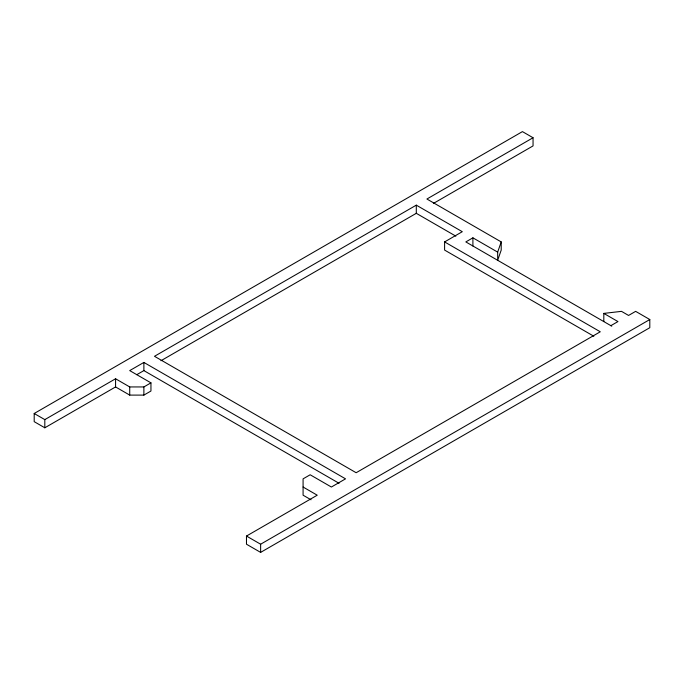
<?xml version="1.0" encoding="UTF-8"?>
<svg xmlns="http://www.w3.org/2000/svg" width="684" height="684" viewBox="0 0 684 684"><rect width="100%" height="100%" fill="white"/><g stroke="black" fill="none" stroke-linecap="round" stroke-linejoin="round"><path stroke-width="1.03" d="M501.21 241.914L501.21 250.079L497.67 260.296L497.67 252.122L501.21 241.914L426.91 199.018L533.05 137.74L533.05 145.906L433.374 203.456M311.04 499.79L303.08 495.199L303.08 478.851L310.16 474.773L331.389 487.025L345.54 478.851L143.879 362.426L129.721 370.6L150.95 382.852L150.95 391.026L143.879 395.104L129.721 395.104L115.57 386.939L44.811 427.791L34.2 421.66L34.2 413.495L522.431 131.61L533.05 137.74M34.2 413.495L44.811 419.617L115.57 378.765L129.721 386.939L143.879 386.939L150.95 382.852M444.6 241.914L462.29 231.696L416.299 205.149L154.49 356.296L356.15 472.729L600.27 331.783L444.6 241.914L444.6 250.079L593.823 336.237M136.8 374.678L143.879 370.6L339.059 483.289M160.962 360.733L416.299 213.314L455.852 236.151M497.67 252.122L472.901 237.827L465.83 241.914L611.77 326.174M603.81 321.574L603.81 313.4L621.5 311.357L628.57 315.444L635.65 311.357L649.8 319.531L649.8 327.704L260.63 552.39L246.479 544.216L246.479 536.051L317.231 495.199L303.08 487.025M610.88 325.661L617.96 321.574L603.81 313.4M246.479 536.051L260.63 544.216L649.8 319.531M472.901 237.827L472.901 246.001M416.299 205.149L416.299 213.314M260.63 544.216L260.63 552.39M143.879 362.426L143.879 370.6M143.879 386.939L143.879 395.104M129.721 386.939L129.721 395.104M115.57 378.765L115.57 386.939M44.811 419.617L44.811 427.791"/></g></svg>
